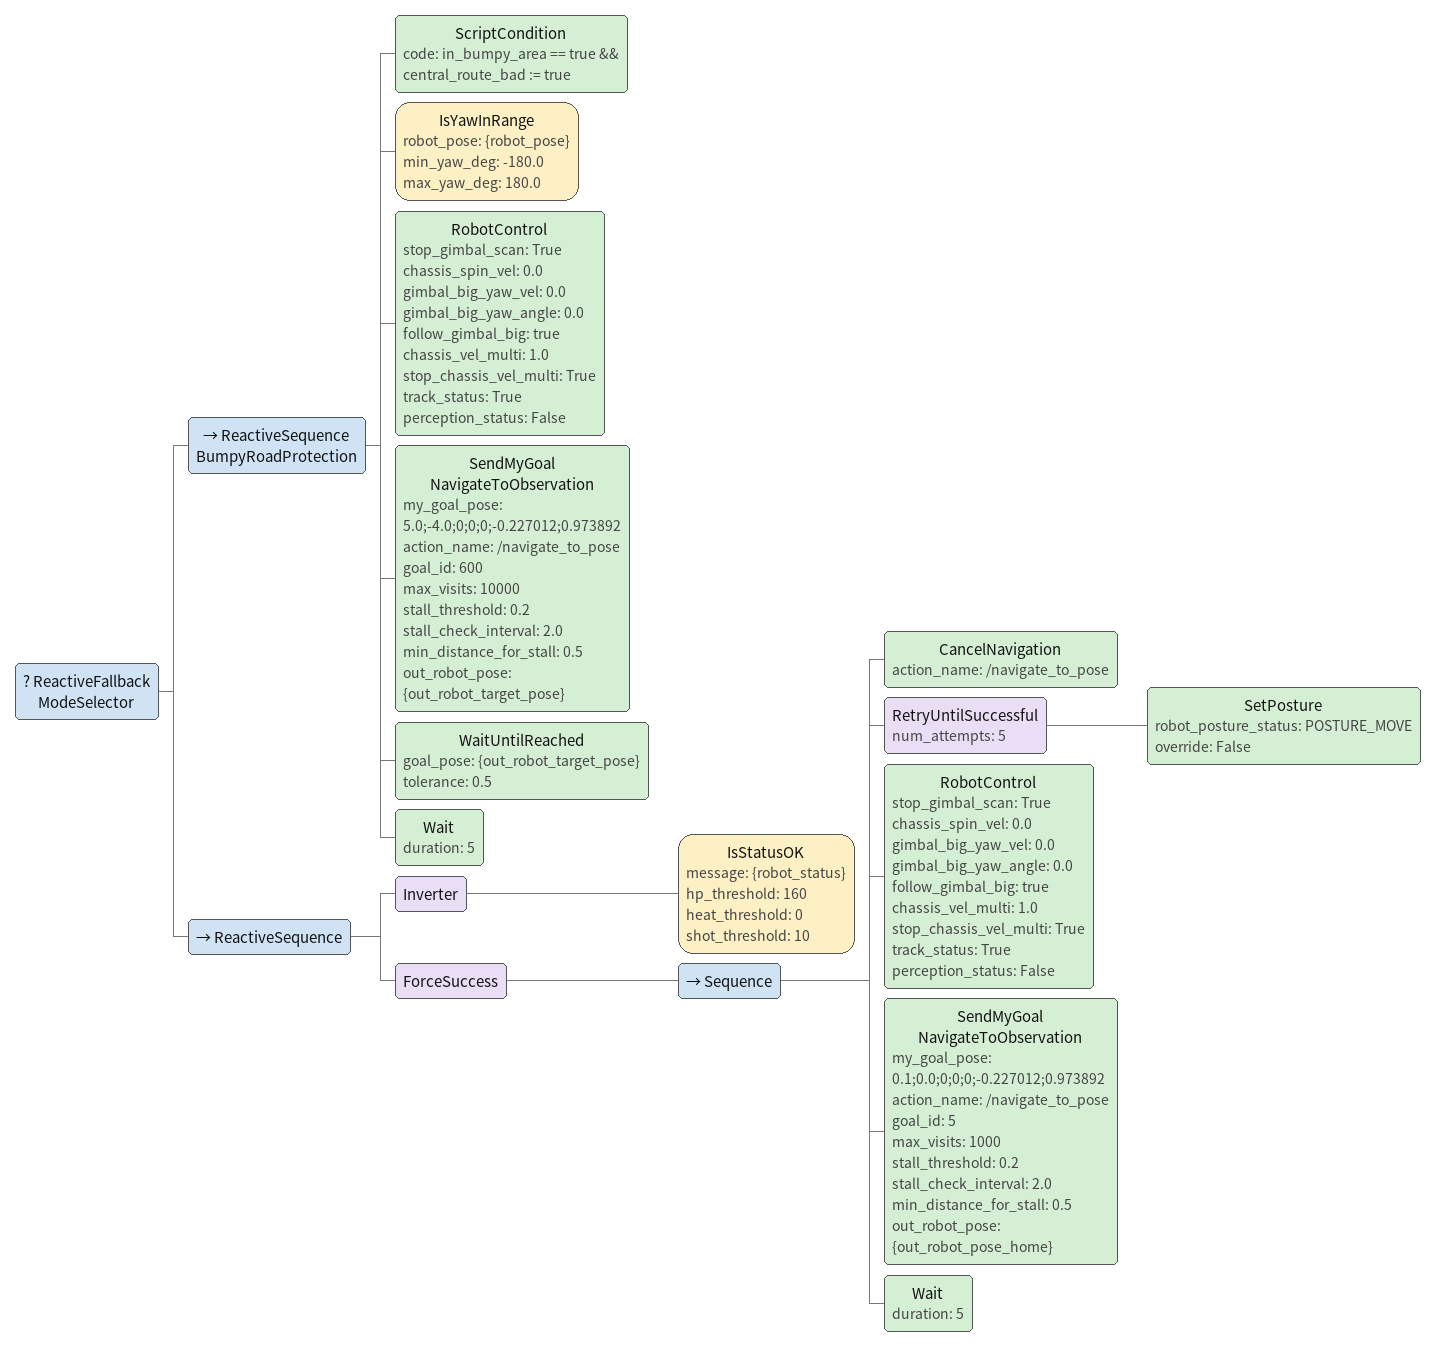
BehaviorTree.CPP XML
<ReactiveFallback name="ModeSelector">
  <ReactiveSequence name="BumpyRoadProtection">
    <ScriptCondition code="in_bumpy_area == true &amp;&amp; central_route_bad := true"/>
    <IsYawInRange robot_pose="{robot_pose}" min_yaw_deg="-180.0" max_yaw_deg="180.0"/>
    <RobotControl stop_gimbal_scan="True" chassis_spin_vel="0.0" gimbal_big_yaw_vel="0.0" gimbal_big_yaw_angle="0.0" follow_gimbal_big="true" chassis_vel_multi="1.0" stop_chassis_vel_multi="True" track_status="True" perception_status="False"/>
    <SendMyGoal name="NavigateToObservation" my_goal_pose="5.0;-4.0;0;0;0;-0.227012;0.973892" action_name="/navigate_to_pose" goal_id="600" max_visits="10000" stall_threshold="0.2" stall_check_interval="2.0" min_distance_for_stall="0.5" out_robot_pose="{out_robot_target_pose}"/>
    <WaitUntilReached goal_pose="{out_robot_target_pose}" tolerance="0.5"/>
    <Wait duration="5"/>
  </ReactiveSequence>
  <ReactiveSequence>
    <Inverter>
      <IsStatusOK message="{robot_status}" hp_threshold="160" heat_threshold="0" shot_threshold="10"/>
    </Inverter>
    <ForceSuccess>
      <Sequence>
        <CancelNavigation action_name="/navigate_to_pose"/>
        <RetryUntilSuccessful num_attempts="5">
          <SetPosture robot_posture_status="POSTURE_MOVE" override="False"/>
        </RetryUntilSuccessful>
        <RobotControl stop_gimbal_scan="True" chassis_spin_vel="0.0" gimbal_big_yaw_vel="0.0" gimbal_big_yaw_angle="0.0" follow_gimbal_big="true" chassis_vel_multi="1.0" stop_chassis_vel_multi="True" track_status="True" perception_status="False"/>
        <SendMyGoal name="NavigateToObservation" my_goal_pose="0.1;0.0;0;0;0;-0.227012;0.973892" action_name="/navigate_to_pose" goal_id="5" max_visits="1000" stall_threshold="0.2" stall_check_interval="2.0" min_distance_for_stall="0.5" out_robot_pose="{out_robot_pose_home}"/>
        <Wait duration="5"/>
      </Sequence>
    </ForceSuccess>
  </ReactiveSequence>
</ReactiveFallback>
